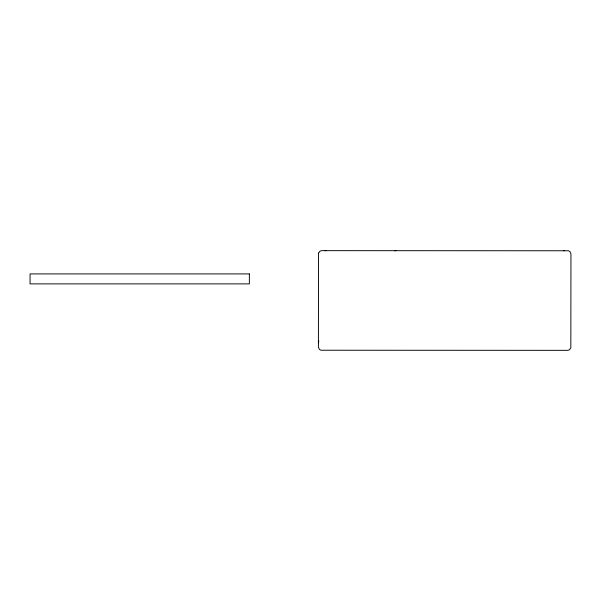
<?xml version="1.0" encoding="UTF-8"?>
<svg xmlns="http://www.w3.org/2000/svg" width="601" height="601" viewBox="0 0 601 601"><rect width="100%" height="100%" fill="white"/><g stroke="black" fill="none" stroke-linecap="round" stroke-linejoin="round"><path stroke-width="0.9" d="M318.41 342.75L318.853 341.09M563.445 250.767L564.301 250.655M394.722 250.767L395.984 250.655M325.051 250.655L325.915 250.767M318.522 253.119L318.41 347.025L319.379 349.369L320.866 350.233L567.629 350.345L569.29 349.902L570.837 347.881L570.95 253.975L569.973 251.631L568.486 250.767L321.73 250.655L320.07 251.098L318.522 253.119M249.362 273.913L30.05 273.913L30.05 283.882L249.362 283.882L249.362 273.913"/></g></svg>
